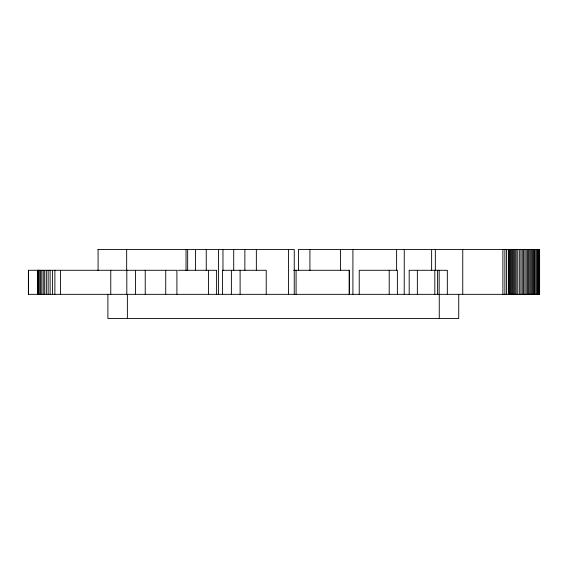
<?xml version="1.0" encoding="UTF-8"?>
<svg xmlns="http://www.w3.org/2000/svg" width="568" height="568" viewBox="0 0 568 568"><rect width="100%" height="100%" fill="white"/><g stroke="black" fill="none" stroke-linecap="round" stroke-linejoin="round"><path stroke-width="0.85" d="M97.959 249.473L294.252 249.473L294.252 294.338M177.99 270.283L216.607 270.283L216.607 294.338M293.578 270.283L349.412 270.283L349.412 294.338M539.458 249.473L539.536 294.338M539.366 249.473L539.366 294.338M539.28 249.473L539.28 294.338M539.025 249.473L539.025 294.338M538.698 249.473L538.698 294.338M538.301 249.473L538.301 294.338M537.839 249.473L537.839 294.338M536.923 249.473L536.923 294.338M535.887 249.473L535.887 294.338M534.729 249.473L534.729 294.338M533.856 249.473L533.856 294.338M532.905 249.473L532.905 294.338M531.896 249.473L531.896 294.338M530.824 249.473L530.824 294.338M529.731 249.473L529.731 294.338M528.588 249.473L528.588 294.338M527.402 249.473L527.402 294.338M526.188 249.473L526.188 294.338M524.889 249.473L524.889 294.338M523.575 249.473L523.575 294.338M522.248 249.473L522.248 294.338M520.913 249.473L520.913 294.338M519.322 249.473L519.322 294.338M517.739 249.473L517.739 294.338M516.184 249.473L516.184 294.338M515.105 249.473L515.105 294.338M514.054 249.473L514.054 294.338M513.032 249.473L513.032 294.338M512.052 249.473L512.052 294.338M511.051 249.473L511.051 294.338M510.1 249.473L510.1 294.338M509.198 249.473L509.198 294.338M508.346 249.473L508.346 294.338M506.514 249.473L506.514 294.338M504.874 249.473L504.874 294.338M502.886 249.473L502.886 294.338M462.75 249.473L462.75 294.338M458.731 294.338L458.731 318.527L107.892 318.527L107.892 294.338M447.335 294.338L447.335 270.283L409.187 270.283L409.187 294.338M439.263 294.338L439.263 318.527M439.163 270.283L439.163 294.338M437.601 270.283L437.601 294.338M435.344 249.473L435.344 270.588M434.818 270.283L434.818 294.338M431.623 249.473L431.623 270.588M417.359 270.283L417.359 294.338M404.26 249.473L404.217 294.338M397.373 294.338L397.373 270.283L359.232 270.283L359.232 294.338M396.613 249.473L396.613 270.588M389.208 270.283L389.208 294.338M352.913 249.473L352.913 294.338M349.15 270.283L349.15 294.338M340.544 249.473L340.544 270.588M309.915 249.473L309.915 270.588M298.427 270.588L298.427 249.473L539.6 249.473L539.6 294.338L28.4 294.338L28.4 270.283L176.904 270.283L176.904 294.338M296.091 270.283L296.091 294.338M288.565 249.473L288.565 294.338M266.222 294.338L266.222 270.283L222.429 270.283L222.429 294.338M256.353 249.473L256.353 270.588M244.865 249.473L244.865 270.588M240.115 270.283L240.115 294.338M233.711 249.473L233.711 270.588M231.382 270.283L231.382 294.338M222.968 249.473L222.968 270.588M218.545 249.473L218.545 294.338M208.484 270.283L208.484 294.338M206.255 249.473L206.255 270.588M195.52 249.473L195.52 270.588M187.667 249.473L187.667 270.588M186.034 249.473L186.034 270.588M165.735 270.283L165.735 294.338M145.231 270.283L145.231 294.338M135.418 270.283L135.418 294.338M127.367 294.338L127.367 318.527M126.813 270.283L126.813 294.338M126.664 249.473L126.664 270.588M110.767 270.283L110.767 294.338M98.087 249.473L98.087 270.588M60.535 270.283L60.535 294.338M54.883 270.283L54.883 294.338M52.455 270.283L52.455 294.338M50.126 270.283L50.126 294.338M48.152 270.283L48.152 294.338M46.335 270.283L46.335 294.338M44.687 270.283L44.687 294.338M43.225 270.283L43.225 294.338M41.783 270.283L41.783 294.338M40.505 270.283L40.505 294.338M39.128 270.283L39.128 294.338M38.723 270.283L38.723 294.338M38.411 270.283L38.411 294.338M38.184 270.283L38.191 294.338M38.042 270.283L38.042 294.338M37.914 270.283L37.914 294.338M37.822 270.283L37.822 294.338M28.528 270.283L28.528 294.338"/></g></svg>
